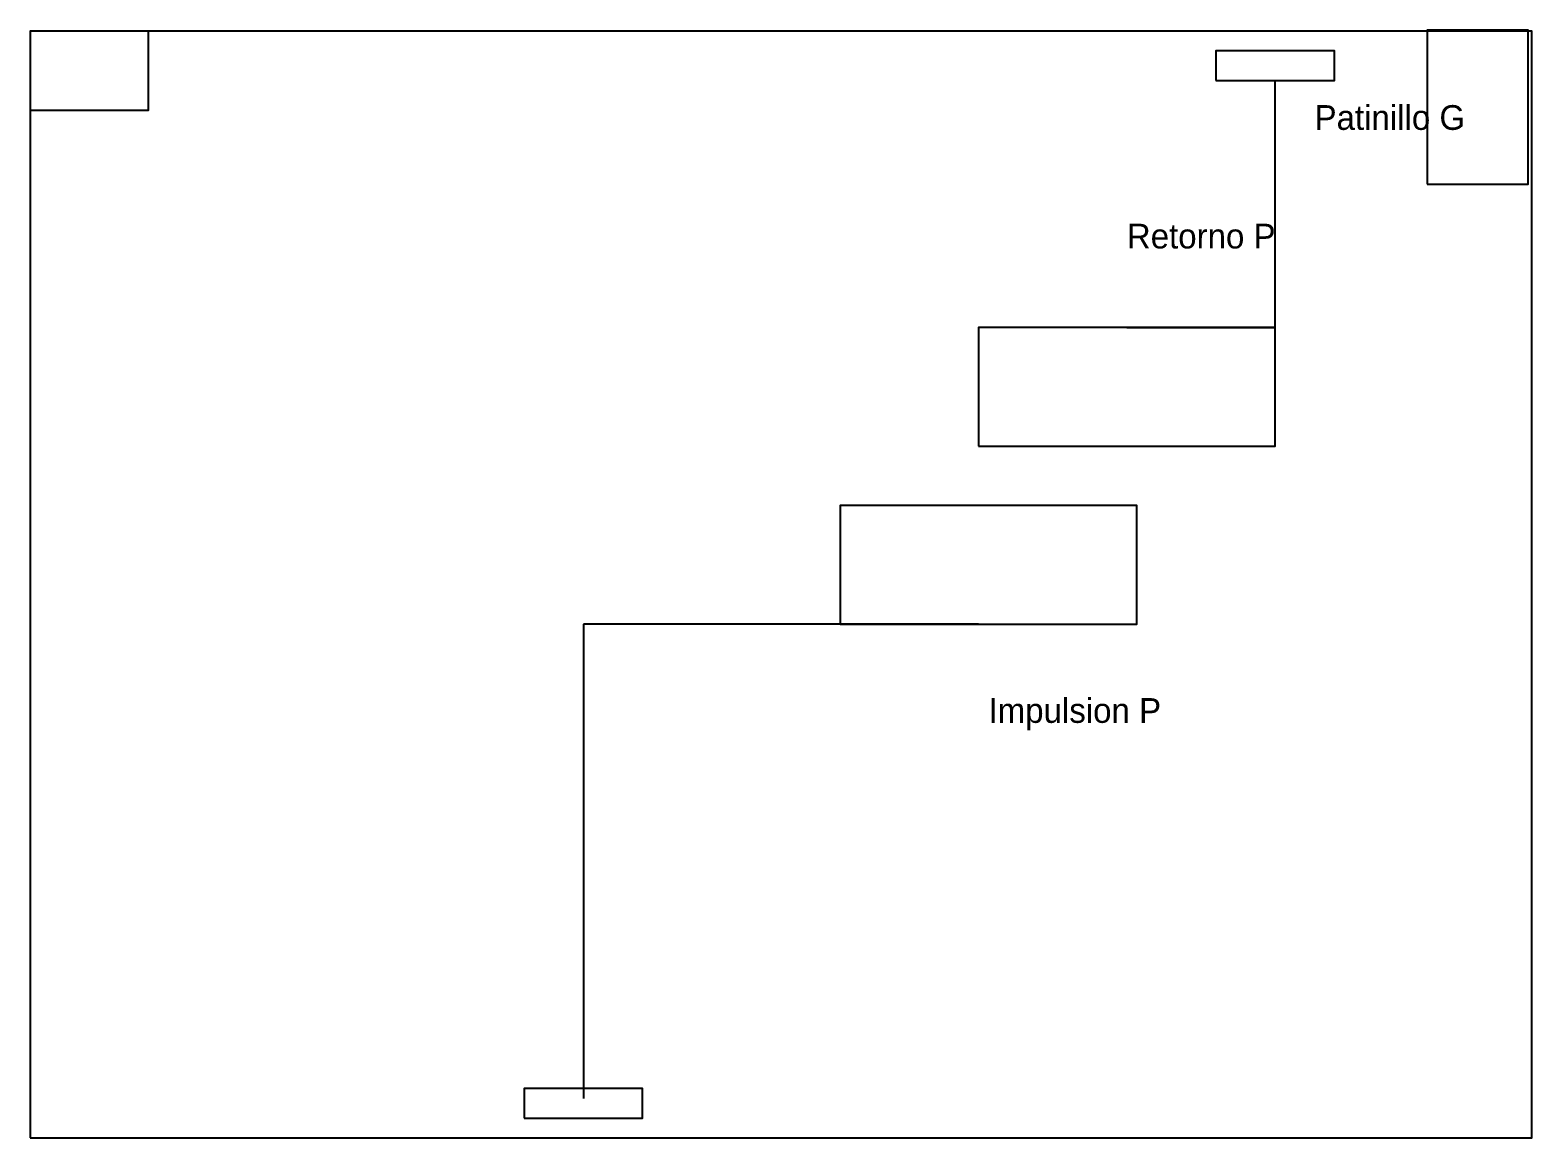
# Model space of a CAD drawing. Header units: metres. Extents: x 0 to 17.8, y 0.1 to 5.8.
# Drawn here: x 10.2 to 17.8, y 0.2 to 5.8 of the extents above; entities that cross this region are included whole.
import ezdxf

# ---------------------------------------------------------------- set-up
doc = ezdxf.new("R2010")
doc.units = ezdxf.units.M
for name, color, linetype in [('G_MEDIDO', 8, 'Continuous'), ('P_PROPUESTO', 5, 'Continuous'), ('TEXTOS', 7, 'Continuous')]:
    doc.layers.add(name, color=color, linetype=linetype)

msp = doc.modelspace()

# ---------------------------------------------------------------- linework, layer by layer
at = {"layer": 'G_MEDIDO'}
for points in [[(10.2, 0.2), (17.8, 0.2), (17.8, 5.8), (10.2, 5.8)], [(10.2, 5.4), (10.8, 5.4), (10.8, 5.8), (10.2, 5.8)], [(17.27, 5.025), (17.78, 5.025), (17.78, 5.805), (17.27, 5.805)]]:
    msp.add_lwpolyline(points, close=True, dxfattribs=at)
at = {"layer": 'P_PROPUESTO'}
for p, q in [((16.5, 4.3), (16.5, 5.55)), ((15.75, 4.3), (16.5, 4.3)), ((15, 2.8), (13, 2.8)), ((13, 2.8), (13, 0.4))]:
    msp.add_line(p, q, dxfattribs=at)
for points in [[(16.2, 5.55), (16.8, 5.55), (16.8, 5.7), (16.2, 5.7)], [(15, 3.7), (16.5, 3.7), (16.5, 4.3), (15, 4.3)], [(14.3, 2.8), (15.8, 2.8), (15.8, 3.4), (14.3, 3.4)], [(12.7, 0.3), (13.3, 0.3), (13.3, 0.45), (12.7, 0.45)]]:
    msp.add_lwpolyline(points, close=True, dxfattribs=at)

# ---------------------------------------------------------------- texts
at = {"layer": 'TEXTOS'}
for s, p in [('Patinillo G', (16.7, 5.3)), ('Retorno P', (15.75, 4.7)), ('Impulsion P', (15.05, 2.3))]:
    msp.add_text(s, height=0.125, dxfattribs=at).set_placement(p)

doc.saveas('drawing.dxf')
